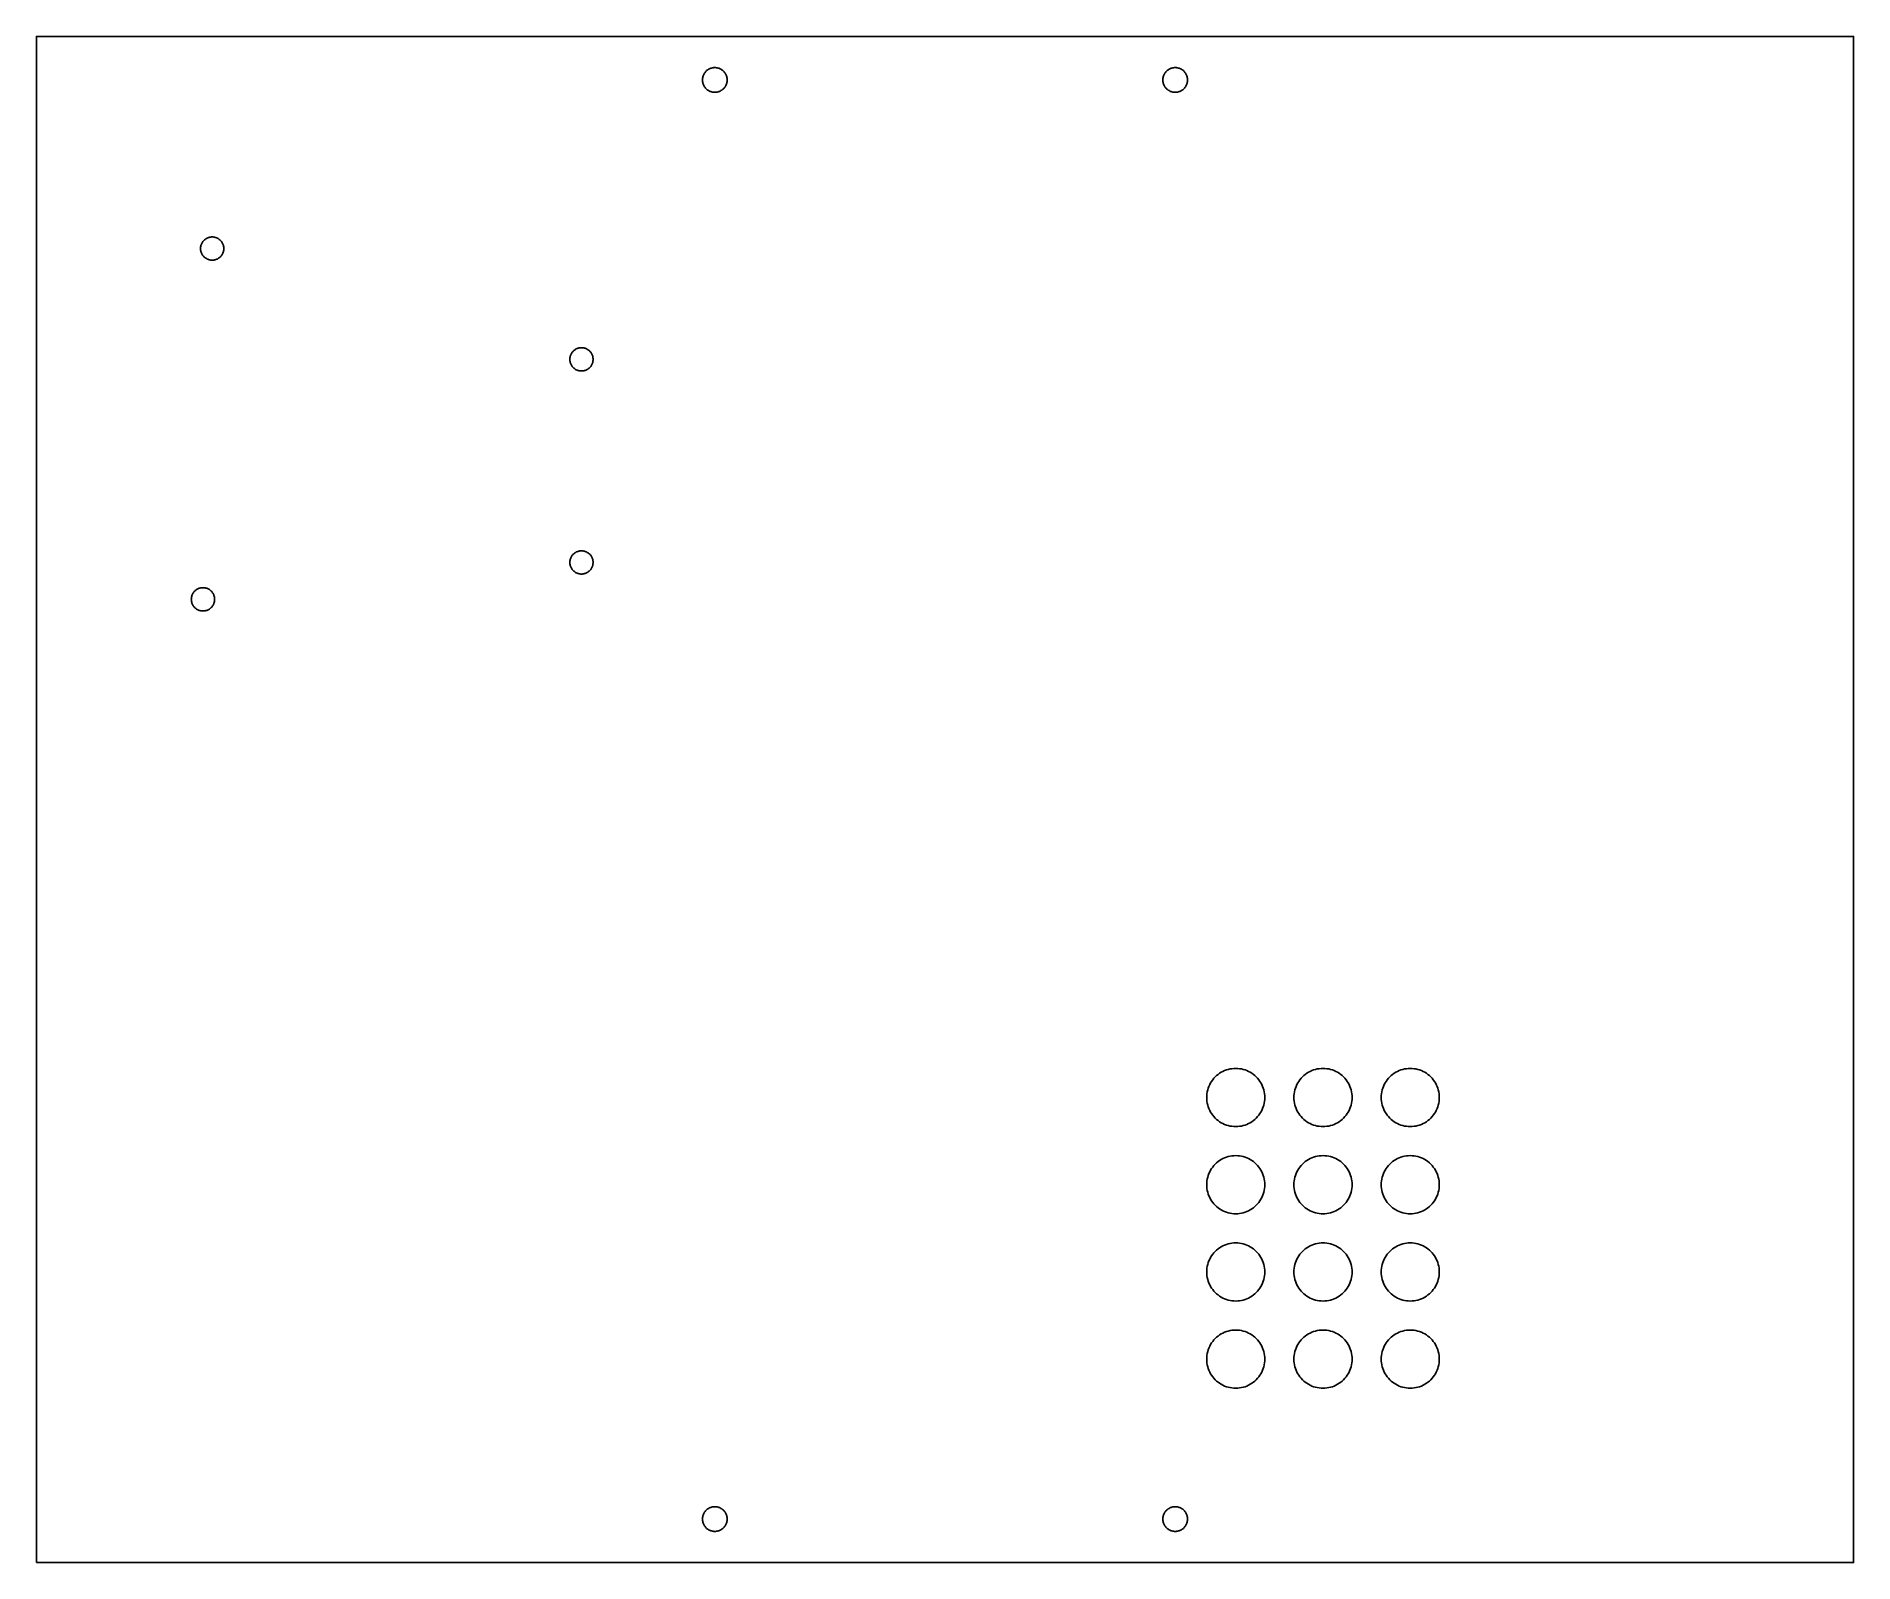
# Model space of a CAD drawing. Header units: millimetres. Extents: x 0 to 250, y 0 to 210.
import ezdxf

# ---------------------------------------------------------------- set-up
doc = ezdxf.new("R2010")
doc.units = ezdxf.units.MM

msp = doc.modelspace()

# ---------------------------------------------------------------- linework, layer by layer
for points in [[(0, 0), (0, 210), (250, 210), (250, 0)], [(94.9754, 203.56), (95.0007, 203.6683), (95.0188, 203.7781), (95.0297, 203.8888), (95.0333, 204), (95.0297, 204.1112), (95.0188, 204.2219), (95.0007, 204.3317), (94.9754, 204.44), (94.9431, 204.5464), (94.9039, 204.6506), (94.858, 204.7519), (94.8056, 204.85), (94.7468, 204.9445), (94.682, 205.0349), (94.6115, 205.1209), (94.5354, 205.2021), (94.4542, 205.2781), (94.3682, 205.3487), (94.2778, 205.4135), (94.1833, 205.4722), (94.0852, 205.5247), (93.9839, 205.5706), (93.8798, 205.6098), (93.7733, 205.6421), (93.665, 205.6673), (93.5552, 205.6855), (93.4445, 205.6964), (93.3333, 205.7), (93.2221, 205.6964), (93.1114, 205.6855), (93.0017, 205.6673), (92.8933, 205.6421), (92.7869, 205.6098), (92.6828, 205.5706), (92.5814, 205.5247), (92.4833, 205.4722), (92.3889, 205.4135), (92.2984, 205.3487), (92.2124, 205.2781), (92.1313, 205.2021), (92.0552, 205.1209), (91.9846, 205.0349), (91.9198, 204.9445), (91.8611, 204.85), (91.8086, 204.7519), (91.7627, 204.6506), (91.7236, 204.5464), (91.6913, 204.44), (91.666, 204.3317), (91.6479, 204.2219), (91.637, 204.1112), (91.6333, 204), (91.637, 203.8888), (91.6479, 203.7781), (91.666, 203.6683), (91.6913, 203.56), (91.7236, 203.4536), (91.7627, 203.3494), (91.8086, 203.2481), (91.8611, 203.15), (91.9198, 203.0555), (91.9846, 202.9651), (92.0552, 202.8791), (92.1313, 202.7979), (92.2124, 202.7219), (92.2984, 202.6513), (92.3889, 202.5865), (92.4833, 202.5278), (92.5814, 202.4753), (92.6828, 202.4294), (92.7869, 202.3902), (92.8933, 202.3579), (93.0017, 202.3327), (93.1114, 202.3145), (93.2221, 202.3036), (93.3333, 202.3), (93.4445, 202.3036), (93.5552, 202.3145), (93.665, 202.3327), (93.7733, 202.3579), (93.8798, 202.3902), (93.9839, 202.4294), (94.0852, 202.4753), (94.1833, 202.5278), (94.2778, 202.5865), (94.3682, 202.6513), (94.4542, 202.7219), (94.5354, 202.7979), (94.6115, 202.8791), (94.682, 202.9651), (94.7468, 203.0555), (94.8056, 203.15), (94.858, 203.2481), (94.9039, 203.3494), (94.9431, 203.4536)], [(158.3087, 203.56), (158.334, 203.6683), (158.3521, 203.7781), (158.363, 203.8888), (158.3667, 204), (158.363, 204.1112), (158.3521, 204.2219), (158.334, 204.3317), (158.3087, 204.44), (158.2764, 204.5464), (158.2373, 204.6506), (158.1914, 204.7519), (158.1389, 204.85), (158.0802, 204.9445), (158.0154, 205.0349), (157.9448, 205.1209), (157.8687, 205.2021), (157.7876, 205.2781), (157.7016, 205.3487), (157.6111, 205.4135), (157.5167, 205.4722), (157.4186, 205.5247), (157.3172, 205.5706), (157.2131, 205.6098), (157.1067, 205.6421), (156.9983, 205.6673), (156.8886, 205.6855), (156.7779, 205.6964), (156.6667, 205.7), (156.5555, 205.6964), (156.4448, 205.6855), (156.335, 205.6673), (156.2267, 205.6421), (156.1202, 205.6098), (156.0161, 205.5706), (155.9148, 205.5247), (155.8167, 205.4722), (155.7222, 205.4135), (155.6318, 205.3487), (155.5458, 205.2781), (155.4646, 205.2021), (155.3885, 205.1209), (155.318, 205.0349), (155.2532, 204.9445), (155.1944, 204.85), (155.142, 204.7519), (155.0961, 204.6506), (155.0569, 204.5464), (155.0246, 204.44), (154.9993, 204.3317), (154.9812, 204.2219), (154.9703, 204.1112), (154.9667, 204), (154.9703, 203.8888), (154.9812, 203.7781), (154.9993, 203.6683), (155.0246, 203.56), (155.0569, 203.4536), (155.0961, 203.3494), (155.142, 203.2481), (155.1944, 203.15), (155.2532, 203.0555), (155.318, 202.9651), (155.3885, 202.8791), (155.4646, 202.7979), (155.5458, 202.7219), (155.6318, 202.6513), (155.7222, 202.5865), (155.8167, 202.5278), (155.9148, 202.4753), (156.0161, 202.4294), (156.1202, 202.3902), (156.2267, 202.3579), (156.335, 202.3327), (156.4448, 202.3145), (156.5555, 202.3036), (156.6667, 202.3), (156.7779, 202.3036), (156.8886, 202.3145), (156.9983, 202.3327), (157.1067, 202.3579), (157.2131, 202.3902), (157.3172, 202.4294), (157.4186, 202.4753), (157.5167, 202.5278), (157.6111, 202.5865), (157.7016, 202.6513), (157.7876, 202.7219), (157.8687, 202.7979), (157.9448, 202.8791), (158.0154, 202.9651), (158.0802, 203.0555), (158.1389, 203.15), (158.1914, 203.2481), (158.2373, 203.3494), (158.2764, 203.4536)], [(25.7595, 180.4879), (25.7765, 180.5912), (25.7868, 180.6954), (25.7902, 180.8), (25.7868, 180.9046), (25.7765, 181.0088), (25.7595, 181.1121), (25.7357, 181.2141), (25.7053, 181.3143), (25.6684, 181.4123), (25.6252, 181.5077), (25.5758, 181.6), (25.5206, 181.6889), (25.4596, 181.774), (25.3931, 181.855), (25.3216, 181.9314), (25.2452, 182.0029), (25.1642, 182.0694), (25.0791, 182.1304), (24.9902, 182.1856), (24.8979, 182.235), (24.8025, 182.2782), (24.7045, 182.3151), (24.6043, 182.3455), (24.5023, 182.3693), (24.399, 182.3863), (24.2948, 182.3966), (24.1902, 182.4), (24.0856, 182.3966), (23.9814, 182.3863), (23.8781, 182.3693), (23.7761, 182.3455), (23.6759, 182.3151), (23.5779, 182.2782), (23.4825, 182.235), (23.3902, 182.1856), (23.3013, 182.1304), (23.2162, 182.0694), (23.1352, 182.0029), (23.0588, 181.9314), (22.9873, 181.855), (22.9208, 181.774), (22.8598, 181.6889), (22.8046, 181.6), (22.7552, 181.5077), (22.712, 181.4123), (22.6751, 181.3143), (22.6447, 181.2141), (22.6209, 181.1121), (22.6039, 181.0088), (22.5936, 180.9046), (22.5902, 180.8), (22.5936, 180.6954), (22.6039, 180.5912), (22.6209, 180.4879), (22.6447, 180.3859), (22.6751, 180.2857), (22.712, 180.1877), (22.7552, 180.0923), (22.8046, 180), (22.8598, 179.9111), (22.9208, 179.826), (22.9873, 179.745), (23.0588, 179.6686), (23.1352, 179.5971), (23.2162, 179.5306), (23.3013, 179.4696), (23.3902, 179.4144), (23.4825, 179.365), (23.5779, 179.3218), (23.6759, 179.2849), (23.7761, 179.2545), (23.8781, 179.2307), (23.9814, 179.2137), (24.0856, 179.2034), (24.1902, 179.2), (24.2948, 179.2034), (24.399, 179.2137), (24.5023, 179.2307), (24.6043, 179.2545), (24.7045, 179.2849), (24.8025, 179.3218), (24.8979, 179.365), (24.9902, 179.4144), (25.0791, 179.4696), (25.1642, 179.5306), (25.2452, 179.5971), (25.3216, 179.6686), (25.3931, 179.745), (25.4596, 179.826), (25.5206, 179.9111), (25.5758, 180), (25.6252, 180.0923), (25.6684, 180.1877), (25.7053, 180.2857), (25.7357, 180.3859)], [(76.5595, 165.2479), (76.5765, 165.3512), (76.5868, 165.4554), (76.5902, 165.56), (76.5868, 165.6646), (76.5765, 165.7688), (76.5595, 165.8721), (76.5357, 165.9741), (76.5053, 166.0743), (76.4684, 166.1723), (76.4252, 166.2677), (76.3758, 166.36), (76.3206, 166.4489), (76.2596, 166.534), (76.1931, 166.615), (76.1216, 166.6914), (76.0452, 166.7629), (75.9642, 166.8294), (75.8791, 166.8904), (75.7902, 166.9456), (75.6979, 166.995), (75.6025, 167.0382), (75.5045, 167.0751), (75.4043, 167.1055), (75.3023, 167.1293), (75.199, 167.1463), (75.0948, 167.1566), (74.9902, 167.16), (74.8856, 167.1566), (74.7814, 167.1463), (74.6781, 167.1293), (74.5761, 167.1055), (74.4759, 167.0751), (74.3779, 167.0382), (74.2825, 166.995), (74.1902, 166.9456), (74.1013, 166.8904), (74.0162, 166.8294), (73.9352, 166.7629), (73.8588, 166.6914), (73.7873, 166.615), (73.7208, 166.534), (73.6598, 166.4489), (73.6046, 166.36), (73.5552, 166.2677), (73.512, 166.1723), (73.4751, 166.0743), (73.4447, 165.9741), (73.4209, 165.8721), (73.4039, 165.7688), (73.3936, 165.6646), (73.3902, 165.56), (73.3936, 165.4554), (73.4039, 165.3512), (73.4209, 165.2479), (73.4447, 165.1459), (73.4751, 165.0457), (73.512, 164.9477), (73.5552, 164.8523), (73.6046, 164.76), (73.6598, 164.6711), (73.7208, 164.586), (73.7873, 164.505), (73.8588, 164.4286), (73.9352, 164.3571), (74.0162, 164.2906), (74.1013, 164.2296), (74.1902, 164.1744), (74.2825, 164.125), (74.3779, 164.0818), (74.4759, 164.0449), (74.5761, 164.0145), (74.6781, 163.9907), (74.7814, 163.9737), (74.8856, 163.9634), (74.9902, 163.96), (75.0948, 163.9634), (75.199, 163.9737), (75.3023, 163.9907), (75.4043, 164.0145), (75.5045, 164.0449), (75.6025, 164.0818), (75.6979, 164.125), (75.7902, 164.1744), (75.8791, 164.2296), (75.9642, 164.2906), (76.0452, 164.3571), (76.1216, 164.4286), (76.1931, 164.505), (76.2596, 164.586), (76.3206, 164.6711), (76.3758, 164.76), (76.4252, 164.8523), (76.4684, 164.9477), (76.5053, 165.0457), (76.5357, 165.1459)], [(76.5595, 137.3079), (76.5765, 137.4112), (76.5868, 137.5154), (76.5902, 137.62), (76.5868, 137.7246), (76.5765, 137.8288), (76.5595, 137.9321), (76.5357, 138.0341), (76.5053, 138.1343), (76.4684, 138.2323), (76.4252, 138.3277), (76.3758, 138.42), (76.3206, 138.5089), (76.2596, 138.594), (76.1931, 138.675), (76.1216, 138.7514), (76.0452, 138.8229), (75.9642, 138.8894), (75.8791, 138.9504), (75.7902, 139.0056), (75.6979, 139.055), (75.6025, 139.0982), (75.5045, 139.1351), (75.4043, 139.1655), (75.3023, 139.1893), (75.199, 139.2063), (75.0948, 139.2166), (74.9902, 139.22), (74.8856, 139.2166), (74.7814, 139.2063), (74.6781, 139.1893), (74.5761, 139.1655), (74.4759, 139.1351), (74.3779, 139.0982), (74.2825, 139.055), (74.1902, 139.0056), (74.1013, 138.9504), (74.0162, 138.8894), (73.9352, 138.8229), (73.8588, 138.7514), (73.7873, 138.675), (73.7208, 138.594), (73.6598, 138.5089), (73.6046, 138.42), (73.5552, 138.3277), (73.512, 138.2323), (73.4751, 138.1343), (73.4447, 138.0341), (73.4209, 137.9321), (73.4039, 137.8288), (73.3936, 137.7246), (73.3902, 137.62), (73.3936, 137.5154), (73.4039, 137.4112), (73.4209, 137.3079), (73.4447, 137.2059), (73.4751, 137.1057), (73.512, 137.0077), (73.5552, 136.9123), (73.6046, 136.82), (73.6598, 136.7311), (73.7208, 136.646), (73.7873, 136.565), (73.8588, 136.4886), (73.9352, 136.4171), (74.0162, 136.3506), (74.1013, 136.2896), (74.1902, 136.2344), (74.2825, 136.185), (74.3779, 136.1418), (74.4759, 136.1049), (74.5761, 136.0745), (74.6781, 136.0507), (74.7814, 136.0337), (74.8856, 136.0234), (74.9902, 136.02), (75.0948, 136.0234), (75.199, 136.0337), (75.3023, 136.0507), (75.4043, 136.0745), (75.5045, 136.1049), (75.6025, 136.1418), (75.6979, 136.185), (75.7902, 136.2344), (75.8791, 136.2896), (75.9642, 136.3506), (76.0452, 136.4171), (76.1216, 136.4886), (76.1931, 136.565), (76.2596, 136.646), (76.3206, 136.7311), (76.3758, 136.82), (76.4252, 136.9123), (76.4684, 137.0077), (76.5053, 137.1057), (76.5357, 137.2059)], [(24.4657, 132.1259), (24.4895, 132.2279), (24.5065, 132.3312), (24.5168, 132.4354), (24.5202, 132.54), (24.5168, 132.6446), (24.5065, 132.7488), (24.4895, 132.8521), (24.4657, 132.9541), (24.4353, 133.0543), (24.3984, 133.1523), (24.3552, 133.2477), (24.3058, 133.34), (24.2506, 133.4289), (24.1896, 133.514), (24.1231, 133.595), (24.0516, 133.6714), (23.9752, 133.7429), (23.8942, 133.8094), (23.8091, 133.8704), (23.7202, 133.9256), (23.6279, 133.975), (23.5325, 134.0182), (23.4345, 134.0551), (23.3343, 134.0855), (23.2323, 134.1093), (23.129, 134.1263), (23.0248, 134.1366), (22.9202, 134.14), (22.8156, 134.1366), (22.7114, 134.1263), (22.6081, 134.1093), (22.5061, 134.0855), (22.4059, 134.0551), (22.3079, 134.0182), (22.2125, 133.975), (22.1202, 133.9256), (22.0313, 133.8704), (21.9462, 133.8094), (21.8652, 133.7429), (21.7888, 133.6714), (21.7173, 133.595), (21.6508, 133.514), (21.5898, 133.4289), (21.5346, 133.34), (21.4852, 133.2477), (21.442, 133.1523), (21.4051, 133.0543), (21.3747, 132.9541), (21.3509, 132.8521), (21.3339, 132.7488), (21.3236, 132.6446), (21.3202, 132.54), (21.3236, 132.4354), (21.3339, 132.3312), (21.3509, 132.2279), (21.3747, 132.1259), (21.4051, 132.0257), (21.442, 131.9277), (21.4852, 131.8323), (21.5346, 131.74), (21.5898, 131.6511), (21.6508, 131.566), (21.7173, 131.485), (21.7888, 131.4086), (21.8652, 131.3371), (21.9462, 131.2706), (22.0313, 131.2096), (22.1202, 131.1544), (22.2125, 131.105), (22.3079, 131.0618), (22.4059, 131.0249), (22.5061, 130.9945), (22.6081, 130.9707), (22.7114, 130.9537), (22.8156, 130.9434), (22.9202, 130.94), (23.0248, 130.9434), (23.129, 130.9537), (23.2323, 130.9707), (23.3343, 130.9945), (23.4345, 131.0249), (23.5325, 131.0618), (23.6279, 131.105), (23.7202, 131.1544), (23.8091, 131.2096), (23.8942, 131.2706), (23.9752, 131.3371), (24.0516, 131.4086), (24.1231, 131.485), (24.1896, 131.566), (24.2506, 131.6511), (24.3058, 131.74), (24.3552, 131.8323), (24.3984, 131.9277), (24.4353, 132.0257)], [(168.8637, 62.9647), (168.9231, 63.2196), (168.9658, 63.4779), (168.9914, 63.7384), (169, 64), (168.9914, 64.2616), (168.9658, 64.5221), (168.9231, 64.7804), (168.8637, 65.0353), (168.7877, 65.2858), (168.6955, 65.5307), (168.5875, 65.7692), (168.4641, 66), (168.3259, 66.2223), (168.1734, 66.435), (168.0074, 66.6374), (167.8284, 66.8284), (167.6374, 67.0074), (167.435, 67.1734), (167.2223, 67.3259), (167, 67.4641), (166.7692, 67.5875), (166.5307, 67.6955), (166.2858, 67.7877), (166.0353, 67.8637), (165.7804, 67.9231), (165.5221, 67.9658), (165.2616, 67.9914), (165, 68), (164.7384, 67.9914), (164.4779, 67.9658), (164.2196, 67.9231), (163.9647, 67.8637), (163.7142, 67.7877), (163.4693, 67.6955), (163.2308, 67.5875), (163, 67.4641), (162.7777, 67.3259), (162.565, 67.1734), (162.3626, 67.0074), (162.1716, 66.8284), (161.9926, 66.6374), (161.8266, 66.435), (161.6741, 66.2223), (161.5359, 66), (161.4125, 65.7692), (161.3045, 65.5307), (161.2123, 65.2858), (161.1363, 65.0353), (161.0769, 64.7804), (161.0342, 64.5221), (161.0086, 64.2616), (161, 64), (161.0086, 63.7384), (161.0342, 63.4779), (161.0769, 63.2196), (161.1363, 62.9647), (161.2123, 62.7142), (161.3045, 62.4693), (161.4125, 62.2308), (161.5359, 62), (161.6741, 61.7777), (161.8266, 61.565), (161.9926, 61.3626), (162.1716, 61.1716), (162.3626, 60.9926), (162.565, 60.8266), (162.7777, 60.6741), (163, 60.5359), (163.2308, 60.4125), (163.4693, 60.3045), (163.7142, 60.2123), (163.9647, 60.1363), (164.2196, 60.0769), (164.4779, 60.0342), (164.7384, 60.0086), (165, 60), (165.2616, 60.0086), (165.5221, 60.0342), (165.7804, 60.0769), (166.0353, 60.1363), (166.2858, 60.2123), (166.5307, 60.3045), (166.7692, 60.4125), (167, 60.5359), (167.2223, 60.6741), (167.435, 60.8266), (167.6374, 60.9926), (167.8284, 61.1716), (168.0074, 61.3626), (168.1734, 61.565), (168.3259, 61.7777), (168.4641, 62), (168.5875, 62.2308), (168.6955, 62.4693), (168.7877, 62.7142)], [(180.8637, 62.9647), (180.9231, 63.2196), (180.9658, 63.4779), (180.9914, 63.7384), (181, 64), (180.9914, 64.2616), (180.9658, 64.5221), (180.9231, 64.7804), (180.8637, 65.0353), (180.7877, 65.2858), (180.6955, 65.5307), (180.5875, 65.7692), (180.4641, 66), (180.3259, 66.2223), (180.1734, 66.435), (180.0074, 66.6374), (179.8284, 66.8284), (179.6374, 67.0074), (179.435, 67.1734), (179.2223, 67.3259), (179, 67.4641), (178.7692, 67.5875), (178.5307, 67.6955), (178.2858, 67.7877), (178.0353, 67.8637), (177.7804, 67.9231), (177.5221, 67.9658), (177.2616, 67.9914), (177, 68), (176.7384, 67.9914), (176.4779, 67.9658), (176.2196, 67.9231), (175.9647, 67.8637), (175.7142, 67.7877), (175.4693, 67.6955), (175.2308, 67.5875), (175, 67.4641), (174.7777, 67.3259), (174.565, 67.1734), (174.3626, 67.0074), (174.1716, 66.8284), (173.9926, 66.6374), (173.8266, 66.435), (173.6741, 66.2223), (173.5359, 66), (173.4125, 65.7692), (173.3045, 65.5307), (173.2123, 65.2858), (173.1363, 65.0353), (173.0769, 64.7804), (173.0342, 64.5221), (173.0086, 64.2616), (173, 64), (173.0086, 63.7384), (173.0342, 63.4779), (173.0769, 63.2196), (173.1363, 62.9647), (173.2123, 62.7142), (173.3045, 62.4693), (173.4125, 62.2308), (173.5359, 62), (173.6741, 61.7777), (173.8266, 61.565), (173.9926, 61.3626), (174.1716, 61.1716), (174.3626, 60.9926), (174.565, 60.8266), (174.7777, 60.6741), (175, 60.5359), (175.2308, 60.4125), (175.4693, 60.3045), (175.7142, 60.2123), (175.9647, 60.1363), (176.2196, 60.0769), (176.4779, 60.0342), (176.7384, 60.0086), (177, 60), (177.2616, 60.0086), (177.5221, 60.0342), (177.7804, 60.0769), (178.0353, 60.1363), (178.2858, 60.2123), (178.5307, 60.3045), (178.7692, 60.4125), (179, 60.5359), (179.2223, 60.6741), (179.435, 60.8266), (179.6374, 60.9926), (179.8284, 61.1716), (180.0074, 61.3626), (180.1734, 61.565), (180.3259, 61.7777), (180.4641, 62), (180.5875, 62.2308), (180.6955, 62.4693), (180.7877, 62.7142)], [(192.8637, 62.9647), (192.9231, 63.2196), (192.9658, 63.4779), (192.9914, 63.7384), (193, 64), (192.9914, 64.2616), (192.9658, 64.5221), (192.9231, 64.7804), (192.8637, 65.0353), (192.7877, 65.2858), (192.6955, 65.5307), (192.5875, 65.7692), (192.4641, 66), (192.3259, 66.2223), (192.1734, 66.435), (192.0074, 66.6374), (191.8284, 66.8284), (191.6374, 67.0074), (191.435, 67.1734), (191.2223, 67.3259), (191, 67.4641), (190.7692, 67.5875), (190.5307, 67.6955), (190.2858, 67.7877), (190.0353, 67.8637), (189.7804, 67.9231), (189.5221, 67.9658), (189.2616, 67.9914), (189, 68), (188.7384, 67.9914), (188.4779, 67.9658), (188.2196, 67.9231), (187.9647, 67.8637), (187.7142, 67.7877), (187.4693, 67.6955), (187.2308, 67.5875), (187, 67.4641), (186.7777, 67.3259), (186.565, 67.1734), (186.3626, 67.0074), (186.1716, 66.8284), (185.9926, 66.6374), (185.8266, 66.435), (185.6741, 66.2223), (185.5359, 66), (185.4125, 65.7692), (185.3045, 65.5307), (185.2123, 65.2858), (185.1363, 65.0353), (185.0769, 64.7804), (185.0342, 64.5221), (185.0086, 64.2616), (185, 64), (185.0086, 63.7384), (185.0342, 63.4779), (185.0769, 63.2196), (185.1363, 62.9647), (185.2123, 62.7142), (185.3045, 62.4693), (185.4125, 62.2308), (185.5359, 62), (185.6741, 61.7777), (185.8266, 61.565), (185.9926, 61.3626), (186.1716, 61.1716), (186.3626, 60.9926), (186.565, 60.8266), (186.7777, 60.6741), (187, 60.5359), (187.2308, 60.4125), (187.4693, 60.3045), (187.7142, 60.2123), (187.9647, 60.1363), (188.2196, 60.0769), (188.4779, 60.0342), (188.7384, 60.0086), (189, 60), (189.2616, 60.0086), (189.5221, 60.0342), (189.7804, 60.0769), (190.0353, 60.1363), (190.2858, 60.2123), (190.5307, 60.3045), (190.7692, 60.4125), (191, 60.5359), (191.2223, 60.6741), (191.435, 60.8266), (191.6374, 60.9926), (191.8284, 61.1716), (192.0074, 61.3626), (192.1734, 61.565), (192.3259, 61.7777), (192.4641, 62), (192.5875, 62.2308), (192.6955, 62.4693), (192.7877, 62.7142)], [(168.9231, 51.2196), (168.9658, 51.4779), (168.9914, 51.7384), (169, 52), (168.9914, 52.2616), (168.9658, 52.5221), (168.9231, 52.7804), (168.8637, 53.0353), (168.7877, 53.2858), (168.6955, 53.5307), (168.5875, 53.7692), (168.4641, 54), (168.3259, 54.2223), (168.1734, 54.435), (168.0074, 54.6374), (167.8284, 54.8284), (167.6374, 55.0074), (167.435, 55.1734), (167.2223, 55.3259), (167, 55.4641), (166.7692, 55.5875), (166.5307, 55.6955), (166.2858, 55.7877), (166.0353, 55.8637), (165.7804, 55.9231), (165.5221, 55.9658), (165.2616, 55.9914), (165, 56), (164.7384, 55.9914), (164.4779, 55.9658), (164.2196, 55.9231), (163.9647, 55.8637), (163.7142, 55.7877), (163.4693, 55.6955), (163.2308, 55.5875), (163, 55.4641), (162.7777, 55.3259), (162.565, 55.1734), (162.3626, 55.0074), (162.1716, 54.8284), (161.9926, 54.6374), (161.8266, 54.435), (161.6741, 54.2223), (161.5359, 54), (161.4125, 53.7692), (161.3045, 53.5307), (161.2123, 53.2858), (161.1363, 53.0353), (161.0769, 52.7804), (161.0342, 52.5221), (161.0086, 52.2616), (161, 52), (161.0086, 51.7384), (161.0342, 51.4779), (161.0769, 51.2196), (161.1363, 50.9647), (161.2123, 50.7142), (161.3045, 50.4693), (161.4125, 50.2308), (161.5359, 50), (161.6741, 49.7777), (161.8266, 49.565), (161.9926, 49.3626), (162.1716, 49.1716), (162.3626, 48.9926), (162.565, 48.8266), (162.7777, 48.6741), (163, 48.5359), (163.2308, 48.4125), (163.4693, 48.3045), (163.7142, 48.2123), (163.9647, 48.1363), (164.2196, 48.0769), (164.4779, 48.0342), (164.7384, 48.0086), (165, 48), (165.2616, 48.0086), (165.5221, 48.0342), (165.7804, 48.0769), (166.0353, 48.1363), (166.2858, 48.2123), (166.5307, 48.3045), (166.7692, 48.4125), (167, 48.5359), (167.2223, 48.6741), (167.435, 48.8266), (167.6374, 48.9926), (167.8284, 49.1716), (168.0074, 49.3626), (168.1734, 49.565), (168.3259, 49.7777), (168.4641, 50), (168.5875, 50.2308), (168.6955, 50.4693), (168.7877, 50.7142), (168.8637, 50.9647)], [(180.9231, 51.2196), (180.9658, 51.4779), (180.9914, 51.7384), (181, 52), (180.9914, 52.2616), (180.9658, 52.5221), (180.9231, 52.7804), (180.8637, 53.0353), (180.7877, 53.2858), (180.6955, 53.5307), (180.5875, 53.7692), (180.4641, 54), (180.3259, 54.2223), (180.1734, 54.435), (180.0074, 54.6374), (179.8284, 54.8284), (179.6374, 55.0074), (179.435, 55.1734), (179.2223, 55.3259), (179, 55.4641), (178.7692, 55.5875), (178.5307, 55.6955), (178.2858, 55.7877), (178.0353, 55.8637), (177.7804, 55.9231), (177.5221, 55.9658), (177.2616, 55.9914), (177, 56), (176.7384, 55.9914), (176.4779, 55.9658), (176.2196, 55.9231), (175.9647, 55.8637), (175.7142, 55.7877), (175.4693, 55.6955), (175.2308, 55.5875), (175, 55.4641), (174.7777, 55.3259), (174.565, 55.1734), (174.3626, 55.0074), (174.1716, 54.8284), (173.9926, 54.6374), (173.8266, 54.435), (173.6741, 54.2223), (173.5359, 54), (173.4125, 53.7692), (173.3045, 53.5307), (173.2123, 53.2858), (173.1363, 53.0353), (173.0769, 52.7804), (173.0342, 52.5221), (173.0086, 52.2616), (173, 52), (173.0086, 51.7384), (173.0342, 51.4779), (173.0769, 51.2196), (173.1363, 50.9647), (173.2123, 50.7142), (173.3045, 50.4693), (173.4125, 50.2308), (173.5359, 50), (173.6741, 49.7777), (173.8266, 49.565), (173.9926, 49.3626), (174.1716, 49.1716), (174.3626, 48.9926), (174.565, 48.8266), (174.7777, 48.6741), (175, 48.5359), (175.2308, 48.4125), (175.4693, 48.3045), (175.7142, 48.2123), (175.9647, 48.1363), (176.2196, 48.0769), (176.4779, 48.0342), (176.7384, 48.0086), (177, 48), (177.2616, 48.0086), (177.5221, 48.0342), (177.7804, 48.0769), (178.0353, 48.1363), (178.2858, 48.2123), (178.5307, 48.3045), (178.7692, 48.4125), (179, 48.5359), (179.2223, 48.6741), (179.435, 48.8266), (179.6374, 48.9926), (179.8284, 49.1716), (180.0074, 49.3626), (180.1734, 49.565), (180.3259, 49.7777), (180.4641, 50), (180.5875, 50.2308), (180.6955, 50.4693), (180.7877, 50.7142), (180.8637, 50.9647)], [(192.9231, 51.2196), (192.9658, 51.4779), (192.9914, 51.7384), (193, 52), (192.9914, 52.2616), (192.9658, 52.5221), (192.9231, 52.7804), (192.8637, 53.0353), (192.7877, 53.2858), (192.6955, 53.5307), (192.5875, 53.7692), (192.4641, 54), (192.3259, 54.2223), (192.1734, 54.435), (192.0074, 54.6374), (191.8284, 54.8284), (191.6374, 55.0074), (191.435, 55.1734), (191.2223, 55.3259), (191, 55.4641), (190.7692, 55.5875), (190.5307, 55.6955), (190.2858, 55.7877), (190.0353, 55.8637), (189.7804, 55.9231), (189.5221, 55.9658), (189.2616, 55.9914), (189, 56), (188.7384, 55.9914), (188.4779, 55.9658), (188.2196, 55.9231), (187.9647, 55.8637), (187.7142, 55.7877), (187.4693, 55.6955), (187.2308, 55.5875), (187, 55.4641), (186.7777, 55.3259), (186.565, 55.1734), (186.3626, 55.0074), (186.1716, 54.8284), (185.9926, 54.6374), (185.8266, 54.435), (185.6741, 54.2223), (185.5359, 54), (185.4125, 53.7692), (185.3045, 53.5307), (185.2123, 53.2858), (185.1363, 53.0353), (185.0769, 52.7804), (185.0342, 52.5221), (185.0086, 52.2616), (185, 52), (185.0086, 51.7384), (185.0342, 51.4779), (185.0769, 51.2196), (185.1363, 50.9647), (185.2123, 50.7142), (185.3045, 50.4693), (185.4125, 50.2308), (185.5359, 50), (185.6741, 49.7777), (185.8266, 49.565), (185.9926, 49.3626), (186.1716, 49.1716), (186.3626, 48.9926), (186.565, 48.8266), (186.7777, 48.6741), (187, 48.5359), (187.2308, 48.4125), (187.4693, 48.3045), (187.7142, 48.2123), (187.9647, 48.1363), (188.2196, 48.0769), (188.4779, 48.0342), (188.7384, 48.0086), (189, 48), (189.2616, 48.0086), (189.5221, 48.0342), (189.7804, 48.0769), (190.0353, 48.1363), (190.2858, 48.2123), (190.5307, 48.3045), (190.7692, 48.4125), (191, 48.5359), (191.2223, 48.6741), (191.435, 48.8266), (191.6374, 48.9926), (191.8284, 49.1716), (192.0074, 49.3626), (192.1734, 49.565), (192.3259, 49.7777), (192.4641, 50), (192.5875, 50.2308), (192.6955, 50.4693), (192.7877, 50.7142), (192.8637, 50.9647)], [(168.8637, 38.9647), (168.9231, 39.2196), (168.9658, 39.4779), (168.9914, 39.7384), (169, 40), (168.9914, 40.2616), (168.9658, 40.5221), (168.9231, 40.7804), (168.8637, 41.0353), (168.7877, 41.2858), (168.6955, 41.5307), (168.5875, 41.7692), (168.4641, 42), (168.3259, 42.2223), (168.1734, 42.435), (168.0074, 42.6374), (167.8284, 42.8284), (167.6374, 43.0074), (167.435, 43.1734), (167.2223, 43.3259), (167, 43.4641), (166.7692, 43.5875), (166.5307, 43.6955), (166.2858, 43.7877), (166.0353, 43.8637), (165.7804, 43.9231), (165.5221, 43.9658), (165.2616, 43.9914), (165, 44), (164.7384, 43.9914), (164.4779, 43.9658), (164.2196, 43.9231), (163.9647, 43.8637), (163.7142, 43.7877), (163.4693, 43.6955), (163.2308, 43.5875), (163, 43.4641), (162.7777, 43.3259), (162.565, 43.1734), (162.3626, 43.0074), (162.1716, 42.8284), (161.9926, 42.6374), (161.8266, 42.435), (161.6741, 42.2223), (161.5359, 42), (161.4125, 41.7692), (161.3045, 41.5307), (161.2123, 41.2858), (161.1363, 41.0353), (161.0769, 40.7804), (161.0342, 40.5221), (161.0086, 40.2616), (161, 40), (161.0086, 39.7384), (161.0342, 39.4779), (161.0769, 39.2196), (161.1363, 38.9647), (161.2123, 38.7142), (161.3045, 38.4693), (161.4125, 38.2308), (161.5359, 38), (161.6741, 37.7777), (161.8266, 37.565), (161.9926, 37.3626), (162.1716, 37.1716), (162.3626, 36.9926), (162.565, 36.8266), (162.7777, 36.6741), (163, 36.5359), (163.2308, 36.4125), (163.4693, 36.3045), (163.7142, 36.2123), (163.9647, 36.1363), (164.2196, 36.0769), (164.4779, 36.0342), (164.7384, 36.0086), (165, 36), (165.2616, 36.0086), (165.5221, 36.0342), (165.7804, 36.0769), (166.0353, 36.1363), (166.2858, 36.2123), (166.5307, 36.3045), (166.7692, 36.4125), (167, 36.5359), (167.2223, 36.6741), (167.435, 36.8266), (167.6374, 36.9926), (167.8284, 37.1716), (168.0074, 37.3626), (168.1734, 37.565), (168.3259, 37.7777), (168.4641, 38), (168.5875, 38.2308), (168.6955, 38.4693), (168.7877, 38.7142)], [(180.8637, 38.9647), (180.9231, 39.2196), (180.9658, 39.4779), (180.9914, 39.7384), (181, 40), (180.9914, 40.2616), (180.9658, 40.5221), (180.9231, 40.7804), (180.8637, 41.0353), (180.7877, 41.2858), (180.6955, 41.5307), (180.5875, 41.7692), (180.4641, 42), (180.3259, 42.2223), (180.1734, 42.435), (180.0074, 42.6374), (179.8284, 42.8284), (179.6374, 43.0074), (179.435, 43.1734), (179.2223, 43.3259), (179, 43.4641), (178.7692, 43.5875), (178.5307, 43.6955), (178.2858, 43.7877), (178.0353, 43.8637), (177.7804, 43.9231), (177.5221, 43.9658), (177.2616, 43.9914), (177, 44), (176.7384, 43.9914), (176.4779, 43.9658), (176.2196, 43.9231), (175.9647, 43.8637), (175.7142, 43.7877), (175.4693, 43.6955), (175.2308, 43.5875), (175, 43.4641), (174.7777, 43.3259), (174.565, 43.1734), (174.3626, 43.0074), (174.1716, 42.8284), (173.9926, 42.6374), (173.8266, 42.435), (173.6741, 42.2223), (173.5359, 42), (173.4125, 41.7692), (173.3045, 41.5307), (173.2123, 41.2858), (173.1363, 41.0353), (173.0769, 40.7804), (173.0342, 40.5221), (173.0086, 40.2616), (173, 40), (173.0086, 39.7384), (173.0342, 39.4779), (173.0769, 39.2196), (173.1363, 38.9647), (173.2123, 38.7142), (173.3045, 38.4693), (173.4125, 38.2308), (173.5359, 38), (173.6741, 37.7777), (173.8266, 37.565), (173.9926, 37.3626), (174.1716, 37.1716), (174.3626, 36.9926), (174.565, 36.8266), (174.7777, 36.6741), (175, 36.5359), (175.2308, 36.4125), (175.4693, 36.3045), (175.7142, 36.2123), (175.9647, 36.1363), (176.2196, 36.0769), (176.4779, 36.0342), (176.7384, 36.0086), (177, 36), (177.2616, 36.0086), (177.5221, 36.0342), (177.7804, 36.0769), (178.0353, 36.1363), (178.2858, 36.2123), (178.5307, 36.3045), (178.7692, 36.4125), (179, 36.5359), (179.2223, 36.6741), (179.435, 36.8266), (179.6374, 36.9926), (179.8284, 37.1716), (180.0074, 37.3626), (180.1734, 37.565), (180.3259, 37.7777), (180.4641, 38), (180.5875, 38.2308), (180.6955, 38.4693), (180.7877, 38.7142)], [(192.9231, 39.2196), (192.9658, 39.4779), (192.9914, 39.7384), (193, 40), (192.9914, 40.2616), (192.9658, 40.5221), (192.9231, 40.7804), (192.8637, 41.0353), (192.7877, 41.2858), (192.6955, 41.5307), (192.5875, 41.7692), (192.4641, 42), (192.3259, 42.2223), (192.1734, 42.435), (192.0074, 42.6374), (191.8284, 42.8284), (191.6374, 43.0074), (191.435, 43.1734), (191.2223, 43.3259), (191, 43.4641), (190.7692, 43.5875), (190.5307, 43.6955), (190.2858, 43.7877), (190.0353, 43.8637), (189.7804, 43.9231), (189.5221, 43.9658), (189.2616, 43.9914), (189, 44), (188.7384, 43.9914), (188.4779, 43.9658), (188.2196, 43.9231), (187.9647, 43.8637), (187.7142, 43.7877), (187.4693, 43.6955), (187.2308, 43.5875), (187, 43.4641), (186.7777, 43.3259), (186.565, 43.1734), (186.3626, 43.0074), (186.1716, 42.8284), (185.9926, 42.6374), (185.8266, 42.435), (185.6741, 42.2223), (185.5359, 42), (185.4125, 41.7692), (185.3045, 41.5307), (185.2123, 41.2858), (185.1363, 41.0353), (185.0769, 40.7804), (185.0342, 40.5221), (185.0086, 40.2616), (185, 40), (185.0086, 39.7384), (185.0342, 39.4779), (185.0769, 39.2196), (185.1363, 38.9647), (185.2123, 38.7142), (185.3045, 38.4693), (185.4125, 38.2308), (185.5359, 38), (185.6741, 37.7777), (185.8266, 37.565), (185.9926, 37.3626), (186.1716, 37.1716), (186.3626, 36.9926), (186.565, 36.8266), (186.7777, 36.6741), (187, 36.5359), (187.2308, 36.4125), (187.4693, 36.3045), (187.7142, 36.2123), (187.9647, 36.1363), (188.2196, 36.0769), (188.4779, 36.0342), (188.7384, 36.0086), (189, 36), (189.2616, 36.0086), (189.5221, 36.0342), (189.7804, 36.0769), (190.0353, 36.1363), (190.2858, 36.2123), (190.5307, 36.3045), (190.7692, 36.4125), (191, 36.5359), (191.2223, 36.6741), (191.435, 36.8266), (191.6374, 36.9926), (191.8284, 37.1716), (192.0074, 37.3626), (192.1734, 37.565), (192.3259, 37.7777), (192.4641, 38), (192.5875, 38.2308), (192.6955, 38.4693), (192.7877, 38.7142), (192.8637, 38.9647)], [(168.9231, 27.2196), (168.9658, 27.4779), (168.9914, 27.7384), (169, 28), (168.9914, 28.2616), (168.9658, 28.5221), (168.9231, 28.7804), (168.8637, 29.0353), (168.7877, 29.2858), (168.6955, 29.5307), (168.5875, 29.7692), (168.4641, 30), (168.3259, 30.2223), (168.1734, 30.435), (168.0074, 30.6374), (167.8284, 30.8284), (167.6374, 31.0074), (167.435, 31.1734), (167.2223, 31.3259), (167, 31.4641), (166.7692, 31.5875), (166.5307, 31.6955), (166.2858, 31.7877), (166.0353, 31.8637), (165.7804, 31.9231), (165.5221, 31.9658), (165.2616, 31.9914), (165, 32), (164.7384, 31.9914), (164.4779, 31.9658), (164.2196, 31.9231), (163.9647, 31.8637), (163.7142, 31.7877), (163.4693, 31.6955), (163.2308, 31.5875), (163, 31.4641), (162.7777, 31.3259), (162.565, 31.1734), (162.3626, 31.0074), (162.1716, 30.8284), (161.9926, 30.6374), (161.8266, 30.435), (161.6741, 30.2223), (161.5359, 30), (161.4125, 29.7692), (161.3045, 29.5307), (161.2123, 29.2858), (161.1363, 29.0353), (161.0769, 28.7804), (161.0342, 28.5221), (161.0086, 28.2616), (161, 28), (161.0086, 27.7384), (161.0342, 27.4779), (161.0769, 27.2196), (161.1363, 26.9647), (161.2123, 26.7142), (161.3045, 26.4693), (161.4125, 26.2308), (161.5359, 26), (161.6741, 25.7777), (161.8266, 25.565), (161.9926, 25.3626), (162.1716, 25.1716), (162.3626, 24.9926), (162.565, 24.8266), (162.7777, 24.6741), (163, 24.5359), (163.2308, 24.4125), (163.4693, 24.3045), (163.7142, 24.2123), (163.9647, 24.1363), (164.2196, 24.0769), (164.4779, 24.0342), (164.7384, 24.0086), (165, 24), (165.2616, 24.0086), (165.5221, 24.0342), (165.7804, 24.0769), (166.0353, 24.1363), (166.2858, 24.2123), (166.5307, 24.3045), (166.7692, 24.4125), (167, 24.5359), (167.2223, 24.6741), (167.435, 24.8266), (167.6374, 24.9926), (167.8284, 25.1716), (168.0074, 25.3626), (168.1734, 25.565), (168.3259, 25.7777), (168.4641, 26), (168.5875, 26.2308), (168.6955, 26.4693), (168.7877, 26.7142), (168.8637, 26.9647)], [(180.9231, 27.2196), (180.9658, 27.4779), (180.9914, 27.7384), (181, 28), (180.9914, 28.2616), (180.9658, 28.5221), (180.9231, 28.7804), (180.8637, 29.0353), (180.7877, 29.2858), (180.6955, 29.5307), (180.5875, 29.7692), (180.4641, 30), (180.3259, 30.2223), (180.1734, 30.435), (180.0074, 30.6374), (179.8284, 30.8284), (179.6374, 31.0074), (179.435, 31.1734), (179.2223, 31.3259), (179, 31.4641), (178.7692, 31.5875), (178.5307, 31.6955), (178.2858, 31.7877), (178.0353, 31.8637), (177.7804, 31.9231), (177.5221, 31.9658), (177.2616, 31.9914), (177, 32), (176.7384, 31.9914), (176.4779, 31.9658), (176.2196, 31.9231), (175.9647, 31.8637), (175.7142, 31.7877), (175.4693, 31.6955), (175.2308, 31.5875), (175, 31.4641), (174.7777, 31.3259), (174.565, 31.1734), (174.3626, 31.0074), (174.1716, 30.8284), (173.9926, 30.6374), (173.8266, 30.435), (173.6741, 30.2223), (173.5359, 30), (173.4125, 29.7692), (173.3045, 29.5307), (173.2123, 29.2858), (173.1363, 29.0353), (173.0769, 28.7804), (173.0342, 28.5221), (173.0086, 28.2616), (173, 28), (173.0086, 27.7384), (173.0342, 27.4779), (173.0769, 27.2196), (173.1363, 26.9647), (173.2123, 26.7142), (173.3045, 26.4693), (173.4125, 26.2308), (173.5359, 26), (173.6741, 25.7777), (173.8266, 25.565), (173.9926, 25.3626), (174.1716, 25.1716), (174.3626, 24.9926), (174.565, 24.8266), (174.7777, 24.6741), (175, 24.5359), (175.2308, 24.4125), (175.4693, 24.3045), (175.7142, 24.2123), (175.9647, 24.1363), (176.2196, 24.0769), (176.4779, 24.0342), (176.7384, 24.0086), (177, 24), (177.2616, 24.0086), (177.5221, 24.0342), (177.7804, 24.0769), (178.0353, 24.1363), (178.2858, 24.2123), (178.5307, 24.3045), (178.7692, 24.4125), (179, 24.5359), (179.2223, 24.6741), (179.435, 24.8266), (179.6374, 24.9926), (179.8284, 25.1716), (180.0074, 25.3626), (180.1734, 25.565), (180.3259, 25.7777), (180.4641, 26), (180.5875, 26.2308), (180.6955, 26.4693), (180.7877, 26.7142), (180.8637, 26.9647)], [(192.9231, 27.2196), (192.9658, 27.4779), (192.9914, 27.7384), (193, 28), (192.9914, 28.2616), (192.9658, 28.5221), (192.9231, 28.7804), (192.8637, 29.0353), (192.7877, 29.2858), (192.6955, 29.5307), (192.5875, 29.7692), (192.4641, 30), (192.3259, 30.2223), (192.1734, 30.435), (192.0074, 30.6374), (191.8284, 30.8284), (191.6374, 31.0074), (191.435, 31.1734), (191.2223, 31.3259), (191, 31.4641), (190.7692, 31.5875), (190.5307, 31.6955), (190.2858, 31.7877), (190.0353, 31.8637), (189.7804, 31.9231), (189.5221, 31.9658), (189.2616, 31.9914), (189, 32), (188.7384, 31.9914), (188.4779, 31.9658), (188.2196, 31.9231), (187.9647, 31.8637), (187.7142, 31.7877), (187.4693, 31.6955), (187.2308, 31.5875), (187, 31.4641), (186.7777, 31.3259), (186.565, 31.1734), (186.3626, 31.0074), (186.1716, 30.8284), (185.9926, 30.6374), (185.8266, 30.435), (185.6741, 30.2223), (185.5359, 30), (185.4125, 29.7692), (185.3045, 29.5307), (185.2123, 29.2858), (185.1363, 29.0353), (185.0769, 28.7804), (185.0342, 28.5221), (185.0086, 28.2616), (185, 28), (185.0086, 27.7384), (185.0342, 27.4779), (185.0769, 27.2196), (185.1363, 26.9647), (185.2123, 26.7142), (185.3045, 26.4693), (185.4125, 26.2308), (185.5359, 26), (185.6741, 25.7777), (185.8266, 25.565), (185.9926, 25.3626), (186.1716, 25.1716), (186.3626, 24.9926), (186.565, 24.8266), (186.7777, 24.6741), (187, 24.5359), (187.2308, 24.4125), (187.4693, 24.3045), (187.7142, 24.2123), (187.9647, 24.1363), (188.2196, 24.0769), (188.4779, 24.0342), (188.7384, 24.0086), (189, 24), (189.2616, 24.0086), (189.5221, 24.0342), (189.7804, 24.0769), (190.0353, 24.1363), (190.2858, 24.2123), (190.5307, 24.3045), (190.7692, 24.4125), (191, 24.5359), (191.2223, 24.6741), (191.435, 24.8266), (191.6374, 24.9926), (191.8284, 25.1716), (192.0074, 25.3626), (192.1734, 25.565), (192.3259, 25.7777), (192.4641, 26), (192.5875, 26.2308), (192.6955, 26.4693), (192.7877, 26.7142), (192.8637, 26.9647)], [(95.0007, 5.6683), (95.0188, 5.7781), (95.0297, 5.8888), (95.0333, 6), (95.0297, 6.1112), (95.0188, 6.2219), (95.0007, 6.3317), (94.9754, 6.44), (94.9431, 6.5464), (94.9039, 6.6506), (94.858, 6.7519), (94.8056, 6.85), (94.7468, 6.9445), (94.682, 7.0349), (94.6115, 7.1209), (94.5354, 7.2021), (94.4542, 7.2781), (94.3682, 7.3487), (94.2778, 7.4135), (94.1833, 7.4722), (94.0852, 7.5247), (93.9839, 7.5706), (93.8798, 7.6098), (93.7733, 7.6421), (93.665, 7.6673), (93.5552, 7.6855), (93.4445, 7.6964), (93.3333, 7.7), (93.2221, 7.6964), (93.1114, 7.6855), (93.0017, 7.6673), (92.8933, 7.6421), (92.7869, 7.6098), (92.6828, 7.5706), (92.5814, 7.5247), (92.4833, 7.4722), (92.3889, 7.4135), (92.2984, 7.3487), (92.2124, 7.2781), (92.1313, 7.2021), (92.0552, 7.1209), (91.9846, 7.0349), (91.9198, 6.9445), (91.8611, 6.85), (91.8086, 6.7519), (91.7627, 6.6506), (91.7236, 6.5464), (91.6913, 6.44), (91.666, 6.3317), (91.6479, 6.2219), (91.637, 6.1112), (91.6333, 6), (91.637, 5.8888), (91.6479, 5.7781), (91.666, 5.6683), (91.6913, 5.56), (91.7236, 5.4536), (91.7627, 5.3494), (91.8086, 5.2481), (91.8611, 5.15), (91.9198, 5.0555), (91.9846, 4.9651), (92.0552, 4.8791), (92.1313, 4.7979), (92.2124, 4.7219), (92.2984, 4.6513), (92.3889, 4.5865), (92.4833, 4.5278), (92.5814, 4.4753), (92.6828, 4.4294), (92.7869, 4.3902), (92.8933, 4.3579), (93.0017, 4.3327), (93.1114, 4.3145), (93.2221, 4.3036), (93.3333, 4.3), (93.4445, 4.3036), (93.5552, 4.3145), (93.665, 4.3327), (93.7733, 4.3579), (93.8798, 4.3902), (93.9839, 4.4294), (94.0852, 4.4753), (94.1833, 4.5278), (94.2778, 4.5865), (94.3682, 4.6513), (94.4542, 4.7219), (94.5354, 4.7979), (94.6115, 4.8791), (94.682, 4.9651), (94.7468, 5.0555), (94.8056, 5.15), (94.858, 5.2481), (94.9039, 5.3494), (94.9431, 5.4536), (94.9754, 5.56)], [(158.334, 5.6683), (158.3521, 5.7781), (158.363, 5.8888), (158.3667, 6), (158.363, 6.1112), (158.3521, 6.2219), (158.334, 6.3317), (158.3087, 6.44), (158.2764, 6.5464), (158.2373, 6.6506), (158.1914, 6.7519), (158.1389, 6.85), (158.0802, 6.9445), (158.0154, 7.0349), (157.9448, 7.1209), (157.8687, 7.2021), (157.7876, 7.2781), (157.7016, 7.3487), (157.6111, 7.4135), (157.5167, 7.4722), (157.4186, 7.5247), (157.3172, 7.5706), (157.2131, 7.6098), (157.1067, 7.6421), (156.9983, 7.6673), (156.8886, 7.6855), (156.7779, 7.6964), (156.6667, 7.7), (156.5555, 7.6964), (156.4448, 7.6855), (156.335, 7.6673), (156.2267, 7.6421), (156.1202, 7.6098), (156.0161, 7.5706), (155.9148, 7.5247), (155.8167, 7.4722), (155.7222, 7.4135), (155.6318, 7.3487), (155.5458, 7.2781), (155.4646, 7.2021), (155.3885, 7.1209), (155.318, 7.0349), (155.2532, 6.9445), (155.1944, 6.85), (155.142, 6.7519), (155.0961, 6.6506), (155.0569, 6.5464), (155.0246, 6.44), (154.9993, 6.3317), (154.9812, 6.2219), (154.9703, 6.1112), (154.9667, 6), (154.9703, 5.8888), (154.9812, 5.7781), (154.9993, 5.6683), (155.0246, 5.56), (155.0569, 5.4536), (155.0961, 5.3494), (155.142, 5.2481), (155.1944, 5.15), (155.2532, 5.0555), (155.318, 4.9651), (155.3885, 4.8791), (155.4646, 4.7979), (155.5458, 4.7219), (155.6318, 4.6513), (155.7222, 4.5865), (155.8167, 4.5278), (155.9148, 4.4753), (156.0161, 4.4294), (156.1202, 4.3902), (156.2267, 4.3579), (156.335, 4.3327), (156.4448, 4.3145), (156.5555, 4.3036), (156.6667, 4.3), (156.7779, 4.3036), (156.8886, 4.3145), (156.9983, 4.3327), (157.1067, 4.3579), (157.2131, 4.3902), (157.3172, 4.4294), (157.4186, 4.4753), (157.5167, 4.5278), (157.6111, 4.5865), (157.7016, 4.6513), (157.7876, 4.7219), (157.8687, 4.7979), (157.9448, 4.8791), (158.0154, 4.9651), (158.0802, 5.0555), (158.1389, 5.15), (158.1914, 5.2481), (158.2373, 5.3494), (158.2764, 5.4536), (158.3087, 5.56)]]:
    msp.add_lwpolyline(points, close=True)

doc.saveas('drawing.dxf')
